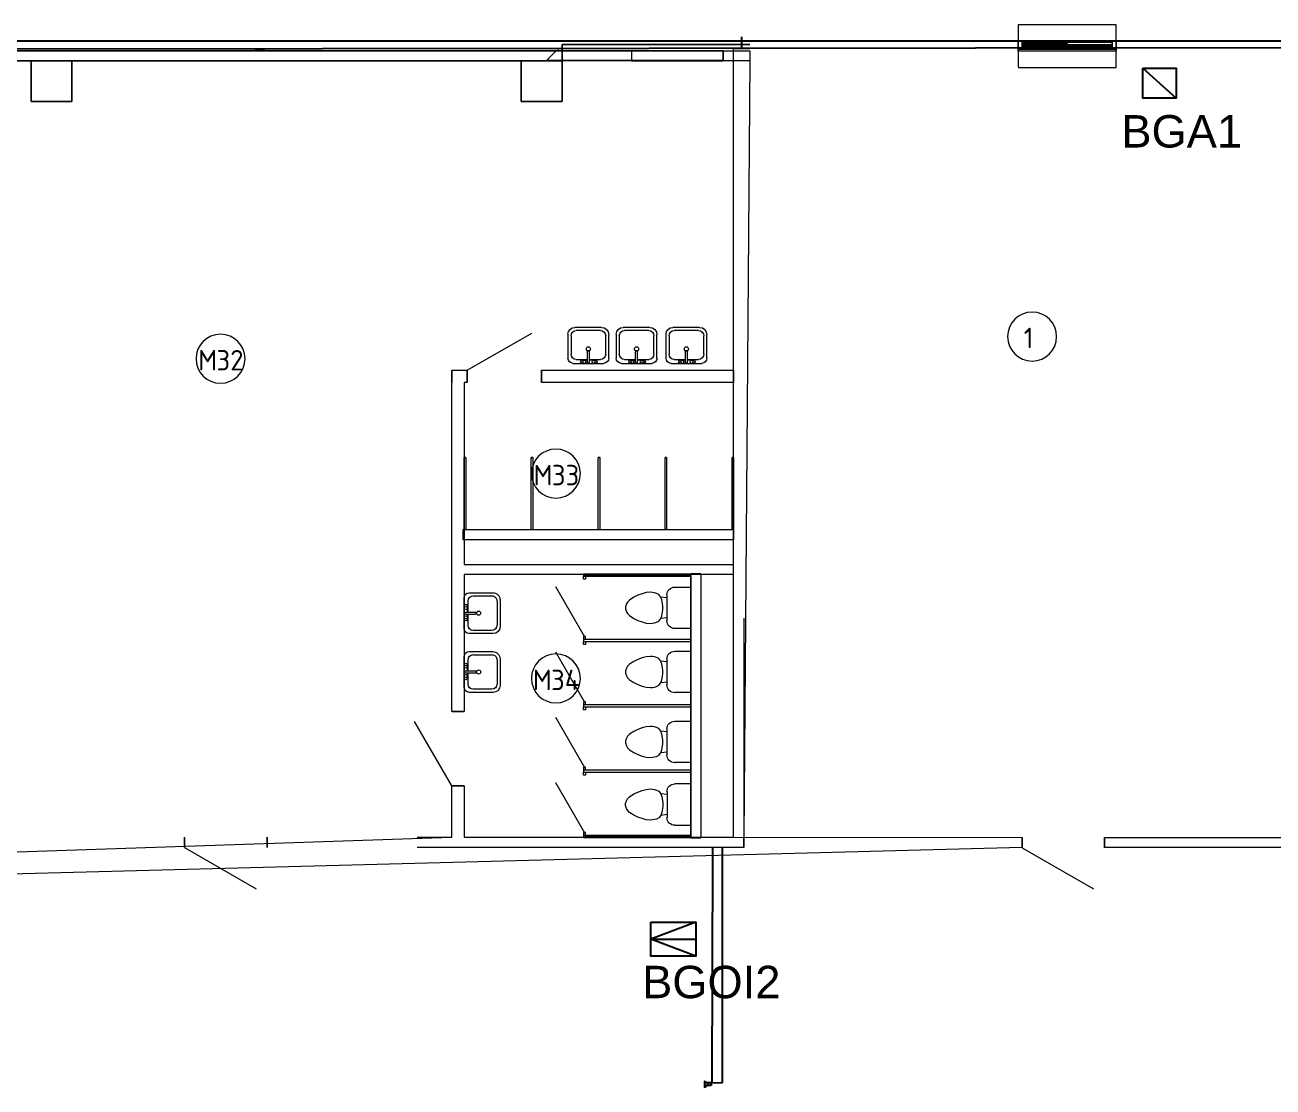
# Model space of a CAD drawing. Header units: millimetres. Extents: x -324727 to -241623, y -397163 to -324471.
# Drawn here: x -306142 to -290864, y -349846 to -336845 of the extents above; entities that cross this region are included whole.
import ezdxf

# ---------------------------------------------------------------- set-up
doc = ezdxf.new("R2010")
doc.units = ezdxf.units.MM
doc.linetypes.add('Штрих 2 х 1 мм', pattern=[3, 2, -1])
for name, color, linetype, lineweight in [('_ Окна', 7, 'Continuous', 18), ('Двери', 7, 'Continuous', 9), ('Марки помещений', 7, 'Continuous', 18), ('Несущие колонны', 7, 'Continuous', 9), ('Обобщенные модели', 7, 'Continuous', 9), ('Окна', 7, 'Continuous', 9), ('Перекрытие', 7, 'Continuous', 9), ('Сантехника', 7, 'Continuous', 18), ('Стены внутренние', 7, 'Continuous', 9), ('Стены наружные', 7, 'Continuous', 9), ('Части', 7, 'Continuous', 9)]:
    doc.layers.add(name, color=color, linetype=linetype, lineweight=lineweight)
doc.layers.add('СКУД', color=210, linetype='Continuous')
doc.styles.add('GOST Common_2', font='GOST Common.ttf', dxfattribs={"height": 250})
doc.styles.get("Standard").update_dxf_attribs({"font": 'arial.ttf'})

# ---------------------------------------------------------------- blocks, each defined once
blk = doc.blocks.new('AC_Дверь_Однопольная_ПВХ_ГОСТ30970-2014 - 910х2100h глухая_ левая-6789168-АБЧ на отметке _8_100')
at = {"layer": 'Двери', "lineweight": 18}
blk.add_line((455, 75), (-333, 530), dxfattribs=at)
blk = doc.blocks.new('035_Перегородки СУ - 035_Перегородки СУ-6788913-АБЧ на отметке _8_100')
at = {"layer": 'Обобщенные модели'}
for p, q in [((750, -200), (143.8, 150)), ((1550, -200), (943.8, 150)), ((2350, -200), (1743.8, 150)), ((3150, -200), (2543.8, 150)), ((-12.5, -1500), (-12.5, -187.5)), ((12.5, -187.5), (12.5, -1500)), ((50, -187.5), (12.5, -187.5)), ((12.5, -212.5), (50, -212.5)), ((50, -212.5), (50, -187.5)), ((750, -212.5), (750, -187.5)), ((750, -187.5), (787.5, -187.5)), ((787.5, -212.5), (750, -212.5)), ((787.5, -1500), (787.5, -187.5)), ((850, -187.5), (812.5, -187.5)), ((812.5, -187.5), (812.5, -1500)), ((812.5, -212.5), (850, -212.5)), ((850, -212.5), (850, -187.5)), ((1550, -212.5), (1550, -187.5)), ((1550, -187.5), (1587.5, -187.5)), ((1587.5, -212.5), (1550, -212.5)), ((1587.5, -1500), (1587.5, -187.5)), ((1650, -187.5), (1612.5, -187.5)), ((1612.5, -187.5), (1612.5, -1500)), ((1612.5, -212.5), (1650, -212.5)), ((1650, -212.5), (1650, -187.5)), ((2350, -212.5), (2350, -187.5)), ((2350, -187.5), (2387.5, -187.5)), ((2387.5, -212.5), (2350, -212.5)), ((2387.5, -1500), (2387.5, -187.5)), ((2450, -187.5), (2412.5, -187.5)), ((2412.5, -187.5), (2412.5, -1500)), ((2412.5, -212.5), (2450, -212.5)), ((2450, -212.5), (2450, -187.5)), ((3150, -212.5), (3150, -187.5)), ((3150, -187.5), (3187.5, -187.5)), ((3187.5, -212.5), (3150, -212.5)), ((3187.5, -1500), (3187.5, -187.5)), ((3212.5, -187.5), (3212.5, -1500))]:
    blk.add_line(p, q, dxfattribs=at)
at = {"layer": 'Обобщенные модели', "linetype": 'Штрих 2 х 1 мм'}
for p, q in [((-12.5, -187.5), (12.5, -187.5)), ((0, -1500), (0, -200)), ((787.5, -187.5), (812.5, -187.5)), ((1587.5, -187.5), (1612.5, -187.5)), ((2387.5, -187.5), (2412.5, -187.5)), ((3187.5, -187.5), (3212.5, -187.5)), ((3200, -1500), (3200, -200)), ((12.5, -1500), (-12.5, -1500)), ((0, -1500), (3200, -1500)), ((812.5, -1500), (787.5, -1500)), ((1612.5, -1500), (1587.5, -1500)), ((2412.5, -1500), (2387.5, -1500)), ((3212.5, -1500), (3187.5, -1500))]:
    blk.add_line(p, q, dxfattribs=at)
blk = doc.blocks.new('Туалет-Домашний-3D - Туалет-Домашний-3D-4567028-АБЧ на отметке _8_100')
at = {"layer": 'Сантехника'}
for p, q in [((-154, 152), (-130, 203)), ((-130, 203), (-95, 254)), ((-95, 254), (-70, 279)), ((-70, 279), (-48, 292)), ((-48, 292), (-13, 305)), ((-13, 305), (13, 305)), ((13, 305), (48, 292)), ((48, 292), (70, 279)), ((70, 279), (95, 254)), ((95, 254), (130, 203)), ((130, 203), (154, 152)), ((-191, 0), (-186, 51)), ((-186, 51), (-172, 102)), ((-172, 102), (-154, 152)), ((154, 152), (172, 102)), ((172, 102), (186, 51)), ((186, 51), (191, 0)), ((-188, -25), (-191, 0)), ((-184, -51), (-188, -25)), ((-177, -76), (-184, -51)), ((-163, -102), (-177, -76)), ((-132, -127), (-163, -102)), ((-97, -140), (-132, -127)), ((-123, -204), (-132, -127)), ((-25, -152), (-97, -140)), ((25, -152), (-25, -152)), ((97, -140), (25, -152)), ((132, -127), (97, -140)), ((123, -204), (132, -127)), ((163, -102), (132, -127)), ((177, -76), (163, -102)), ((184, -51), (177, -76)), ((188, -25), (184, -51)), ((191, 0), (188, -25)), ((-253, -298), (-253, -495)), ((159, -204), (-159, -204)), ((253, -495), (253, -298)), ((-253, -495), (253, -495))]:
    blk.add_line(p, q, dxfattribs=at)
for centre, start, end in [((-159, -298), 90, 180), ((159, -298), 0, 90)]:
    blk.add_arc(centre, 94.6, start, end, dxfattribs=at)
blk = doc.blocks.new('Туалет-Домашний-3D - Туалет-Домашний-3D-822862-АБЧ на отметке _8_100')
at = {"layer": 'Сантехника'}
for p, q in [((-253, 495), (253, 495)), ((-253, 298), (-253, 495)), ((253, 495), (253, 298)), ((159, 204), (-159, 204)), ((-123, 204), (-132, 127)), ((123, 204), (132, 127)), ((-188, 25), (-191, 0)), ((-191, 0), (-186, -51)), ((-184, 51), (-188, 25)), ((-177, 76), (-184, 51)), ((-163, 102), (-177, 76)), ((-132, 127), (-163, 102)), ((-97, 140), (-132, 127)), ((-25, 152), (-97, 140)), ((25, 152), (-25, 152)), ((97, 140), (25, 152)), ((132, 127), (97, 140)), ((163, 102), (132, 127)), ((177, 76), (163, 102)), ((184, 51), (177, 76)), ((188, 25), (184, 51)), ((186, -51), (191, 0)), ((191, 0), (188, 25)), ((-186, -51), (-172, -102)), ((-172, -102), (-154, -152)), ((-154, -152), (-130, -203)), ((130, -203), (154, -152)), ((154, -152), (172, -102)), ((172, -102), (186, -51)), ((-130, -203), (-95, -254)), ((-95, -254), (-70, -279)), ((-70, -279), (-48, -292)), ((-48, -292), (-13, -305)), ((-13, -305), (13, -305)), ((13, -305), (48, -292)), ((48, -292), (70, -279)), ((70, -279), (95, -254)), ((95, -254), (130, -203))]:
    blk.add_line(p, q, dxfattribs=at)
for centre, start, end in [((-159, 298), 180, 270), ((159, 298), 270, 360)]:
    blk.add_arc(centre, 94.6, start, end, dxfattribs=at)
blk = doc.blocks.new('Туалетный столик с раковиной-Квадратный - 500 x 440 мм-4584201-АБЧ на отметке _8_100')
at = {"layer": 'Сантехника'}
for p, q in [((-234, -117), (-234, 171)), ((-234, -117), (-234, 171)), ((-196, -69), (-196, 158)), ((-145, 260), (181, 260)), ((-145, 260), (181, 260)), ((-133, 222), (164, 222)), ((228, 158), (228, -69)), ((266, 176), (266, -117)), ((266, 176), (266, -117)), ((3, -133), (-133, -133)), ((-73, -142), (3, -142)), ((3, -161), (3, -40)), ((28, -161), (28, -40)), ((164, -133), (28, -133)), ((28, -142), (92, -142)), ((202, -180), (-171, -180)), ((202, -180), (-171, -180)), ((92, -180), (-73, -180))]:
    blk.add_line(p, q, dxfattribs=at)
for centre, radius, start, end in [((-145, 171), 88.9, 90, 180), ((-145, 171), 88.9, 90, 180), ((-133, 158), 63.5, 90, 180), ((164, 158), 63.5, 360, 90), ((181, 176), 84.4, 0, 90), ((181, 176), 84.4, 360, 90), ((16, -3), 25.4, 360, 180), ((-171, -117), 63.5, 180, 270), ((-171, -117), 63.5, 180, 270), ((-133, -69), 63.5, 180, 270), ((-73, -161), 19, 90, 270), ((-48, -161), 19, 360, 180), ((16, -3), 25.4, 180, 0), ((16, -40), 12.7, 360, 180), ((66, -161), 19, 0, 180), ((92, -161), 19, 270, 90), ((164, -69), 63.5, 270, 360), ((202, -117), 63.5, 270, 0), ((202, -117), 63.5, 270, 0), ((-48, -161), 19, 180, 0), ((16, -161), 12.7, 180, 0), ((66, -161), 19, 180, 0)]:
    blk.add_arc(centre, radius, start, end, dxfattribs=at)
blk = doc.blocks.new('Туалетный столик с раковиной-Квадратный - 500 x 440 мм-3423765-АБЧ на отметке _8_100')
at = {"layer": 'Сантехника'}
for p, q in [((202, 180), (-171, 180)), ((202, 180), (-171, 180)), ((92, 180), (-73, 180)), ((3, 161), (3, 40)), ((28, 161), (28, 40)), ((-234, 117), (-234, -171)), ((-234, 117), (-234, -171)), ((-196, 69), (-196, -158)), ((3, 133), (-133, 133)), ((-73, 142), (3, 142)), ((28, 142), (92, 142)), ((164, 133), (28, 133)), ((228, -158), (228, 69)), ((266, -176), (266, 117)), ((266, -176), (266, 117)), ((-145, -260), (181, -260)), ((-145, -260), (181, -260)), ((-133, -222), (164, -222))]:
    blk.add_line(p, q, dxfattribs=at)
for centre, radius, start, end in [((-171, 117), 63.5, 90, 180), ((-171, 117), 63.5, 90, 180), ((-73, 161), 19, 90, 270), ((-48, 161), 19, 360, 180), ((-48, 161), 19, 180, 0), ((16, 161), 12.7, 360, 180), ((66, 161), 19, 360, 180), ((66, 161), 19, 180, 360), ((92, 161), 19, 270, 90), ((202, 117), 63.5, 0, 90), ((202, 117), 63.5, 360, 90), ((-133, 69), 63.5, 90, 180), ((16, 3), 25.4, 360, 180), ((16, 3), 25.4, 180, 0), ((16, 40), 12.7, 180, 0), ((164, 69), 63.5, 0, 90), ((-145, -171), 88.9, 180, 270), ((-145, -171), 88.9, 180, 270), ((-133, -158), 63.5, 180, 270), ((164, -158), 63.5, 270, 0), ((181, -176), 84.4, 270, 360), ((181, -176), 84.4, 270, 0)]:
    blk.add_arc(centre, radius, start, end, dxfattribs=at)
blk = doc.blocks.new('ADSK_КолоннаНесущая_Бетон_Консоль_Средняя_ГОСТ 25628-90 - 500х500-1786645-АБЧ на отметке _8_100')
at = {"layer": 'Несущие колонны'}
for p, q in [((250, 250), (-250, 250)), ((-250, 250), (-250, -250)), ((-250, 250), (-250, -250)), ((250, 250), (-250, 250)), ((250, -250), (250, 250)), ((250, 250), (250, -250)), ((-250, -250), (250, -250)), ((-250, -250), (250, -250))]:
    blk.add_line(p, q, dxfattribs=at)
blk = doc.blocks.new('em_Марка_Помещение - Номер-3469094-АБЧ на отметке _8_100')
at = {"layer": 'Марки помещений'}
blk.add_circle((0, 0), 3, dxfattribs=at)
blk = doc.blocks.new('Деревянные дверные блоки однопольные - 2100х1010_левая_ глухая-5080074-АБЧ на отметке _8_100')
at = {"layer": 'Двери', "lineweight": 18}
blk.add_line((505, 63), (-370, 568), dxfattribs=at)
blk = doc.blocks.new('035_Окно с передаточным окошком - 1200_h_ x 1200-5556127-АБЧ на отметке _8_100')
at = {"layer": '_ Окна', "lineweight": 9}
for p, q in [((-550, 60), (-600, 60)), ((-600, 60), (-600, -35)), ((-550, -5), (-550, 60)), ((-532, 15), (-550, 15)), ((-550, 15), (-550, -5)), ((-530, 13), (-532, 15)), ((530, 13), (-530, 13)), ((-530, 13), (-530, -3)), ((-530, -3), (-530, 13)), ((532, 15), (530, 13)), ((530, -3), (530, 13)), ((530, 13), (530, -3)), ((550, 15), (532, 15)), ((600, 60), (550, 60)), ((550, 60), (550, -5)), ((550, -5), (550, 15)), ((600, -35), (600, 60)), ((-600, -35), (-560, -35)), ((-560, -35), (-550, -5)), ((-550, -5), (-532, -5)), ((-532, -5), (-530, -3)), ((-530, -3), (530, -3)), ((530, -3), (532, -5)), ((532, -5), (550, -5)), ((550, -5), (560, -35)), ((560, -35), (600, -35))]:
    blk.add_line(p, q, dxfattribs=at)
at = {"layer": 'Окна', "color": 176, "linetype": 'Штрих 2 х 1 мм', "lineweight": 18, "true_color": 0x00007f}
for p, q in [((600, 260), (-600, 260)), ((-600, 260), (-600, -260)), ((600, -260), (600, 260)), ((-600, -260), (600, -260))]:
    blk.add_line(p, q, dxfattribs=at)
at = {"layer": 'Окна'}
for p, q in [((-600, -35), (-600, 60)), ((-600, 60), (600, 60)), ((-550, 60), (550, 60)), ((-550, 60), (550, 60)), ((-550, 50), (-550, 60)), ((-550, -5), (-550, 60)), ((-550, 60), (-550, 50)), ((550, 60), (-550, 60)), ((-550, -5), (-550, 50)), ((-550, 50), (-550, -5)), ((550, 50), (-550, 50)), ((-550, 50), (550, 50)), ((-550, 15), (-550, 35)), ((-550, 15), (-550, 35)), ((-550, 35), (0, 35)), ((0, 35), (-550, 35)), ((-550, -5), (-550, 15)), ((-550, 15), (550, 15)), ((0, 15), (-550, 15)), ((0, 15), (-550, 15)), ((-532, 35), (-18, 35)), ((-532, 35), (-530, 33)), ((-532, 35), (-530, 33)), ((-18, 35), (-532, 35)), ((-530, 17), (-532, 15)), ((-530, 17), (-532, 15)), ((-532, 15), (532, 15)), ((-532, 15), (-530, 13)), ((-18, 15), (-532, 15)), ((-532, 15), (-18, 15)), ((-530, 33), (-20, 33)), ((-20, 33), (-530, 33)), ((-530, 17), (-530, 33)), ((-530, 33), (-530, 17)), ((-20, 33), (-530, 33)), ((-530, 33), (-530, 17)), ((-530, 33), (-530, 17)), ((-530, 33), (-20, 33)), ((-530, 17), (-20, 17)), ((-20, 17), (-530, 17)), ((-530, 17), (-20, 17)), ((-20, 17), (-530, 17)), ((-530, 13), (-530, -3)), ((530, 13), (-530, 13)), ((530, 13), (-530, 13)), ((-530, 13), (-530, -3)), ((-18, 35), (-20, 33)), ((-20, 33), (-18, 35)), ((-20, 33), (-20, 17)), ((-20, 33), (-20, 17)), ((-20, 33), (-20, 17)), ((-20, 17), (-20, 33)), ((-20, 17), (-18, 15)), ((-18, 15), (-20, 17)), ((0, 15), (0, 35)), ((0, 35), (0, 15)), ((0, -5), (0, 15)), ((0, -5), (0, 15)), ((0, 15), (550, 15)), ((550, 15), (0, 15)), ((18, 15), (532, 15)), ((18, 15), (20, 13)), ((18, 15), (20, 13)), ((532, 15), (18, 15)), ((20, 13), (530, 13)), ((530, 13), (20, 13)), ((20, -3), (20, 13)), ((20, 13), (20, -3)), ((530, 13), (20, 13)), ((20, 13), (20, -3)), ((20, 13), (20, -3)), ((20, 13), (530, 13)), ((530, 13), (532, 15)), ((532, 15), (530, 13)), ((530, 13), (532, 15)), ((530, 13), (530, -3)), ((530, 13), (530, -3)), ((530, 13), (530, -3)), ((530, 13), (530, -3)), ((530, 13), (530, -3)), ((530, -3), (530, 13)), ((550, -5), (550, 60)), ((550, 60), (550, 50)), ((550, 50), (550, 60)), ((550, 50), (550, -5)), ((550, -5), (550, 50)), ((550, -5), (550, 15)), ((550, -5), (550, 15)), ((550, 15), (550, -5)), ((600, -35), (600, 60)), ((-560, -35), (-600, -35)), ((-560, -35), (-550, -5)), ((-560, -35), (-557, -25)), ((-557, -25), (-560, -35)), ((-560, -35), (560, -35)), ((560, -35), (-560, -35)), ((560, -35), (-560, -35)), ((-557, -25), (-550, -5)), ((-550, -5), (-557, -25)), ((-557, -25), (557, -25)), ((557, -25), (-557, -25)), ((-550, 0), (550, 0)), ((550, -5), (-550, -5)), ((550, -5), (-550, -5)), ((-530, -3), (-532, -5)), ((532, -5), (-532, -5)), ((-530, -3), (530, -3)), ((-530, -3), (530, -3)), ((550, -5), (0, -5)), ((550, -5), (0, -5)), ((20, -3), (18, -5)), ((20, -3), (18, -5)), ((532, -5), (18, -5)), ((18, -5), (532, -5)), ((20, -3), (530, -3)), ((530, -3), (20, -3)), ((20, -3), (530, -3)), ((530, -3), (20, -3)), ((532, -5), (530, -3)), ((530, -3), (532, -5)), ((532, -5), (530, -3)), ((560, -35), (550, -5)), ((557, -25), (550, -5)), ((550, -5), (557, -25)), ((560, -35), (557, -25)), ((557, -25), (560, -35)), ((600, -35), (560, -35))]:
    blk.add_line(p, q, dxfattribs=at)

msp = doc.modelspace()

# ---------------------------------------------------------------- linework, layer by layer
for p, q in [((-297367.002, -337132.976), (-297367.002, -336990)), ((-242153.567, -337068.735, -668.627), (-324727.003, -337162.976)), ((-242153.174, -337042.982), (-324359.086, -337042.976)), ((-297399.983, -337153.04), (-297399.983, -337153.04, -60000)), ((-297723.585, -347013.142, 264.74), (-297723.585, -346912.976)), ((-297603.585, -347009.969, 256.353), (-297603.585, -346912.976)), ((-297728.585, -349794.849, 10286.314), (-297723.585, -347013.142, 264.74)), ((-297603.585, -349794.849, 10286.314), (-297603.585, -347009.969, 256.353))]:
    msp.add_line(p, q)
at = {"layer": 'Перекрытие'}
for p, q in [((-297267.002, -337082.976), (-299567.002, -337082.976)), ((-299567.002, -337082.976), (-299567.002, -337782.976)), ((-299567.002, -337782.976), (-299567.002, -337082.976)), ((-299567.002, -337082.976), (-297267.002, -337082.976)), ((-306067.002, -337282.976), (-311567.002, -337282.976)), ((-311567.002, -337282.976), (-306067.002, -337282.976)), ((-306067.002, -337782.976), (-306067.002, -337282.976)), ((-306067.002, -337282.976), (-306067.002, -337782.976)), ((-300067.002, -337282.976), (-305567.002, -337282.976)), ((-305567.002, -337282.976), (-305567.002, -337782.976)), ((-305567.002, -337782.976), (-305567.002, -337282.976)), ((-305567.002, -337282.976), (-300067.002, -337282.976)), ((-300067.002, -337782.976), (-300067.002, -337282.976)), ((-300067.002, -337282.976), (-300067.002, -337782.976)), ((-305567.002, -337782.976), (-306067.002, -337782.976)), ((-306067.002, -337782.976), (-305567.002, -337782.976)), ((-299567.002, -337782.976), (-300067.002, -337782.976)), ((-300067.002, -337782.976), (-299567.002, -337782.976))]:
    msp.add_line(p, q, dxfattribs=at)
at = {"layer": 'СКУД'}
for p, q in [((-292459.732, -337376.18), (-292051.198, -337740.607)), ((-297928.797, -347827.441), (-298482.529, -348035.68)), ((-298482.529, -348035.68), (-297928.797, -348035.68)), ((-297928.797, -348243.918), (-298482.529, -348035.68)), ((-297928.797, -348035.68), (-297928.797, -348243.918))]:
    msp.add_line(p, q, dxfattribs=at)
for points in [[(-292459.732, -337376.18), (-292051.198, -337376.18), (-292051.198, -337740.607), (-292459.732, -337740.607)], [(-298482.529, -347827.441), (-297928.797, -347827.441), (-297928.797, -348243.918), (-298482.529, -348243.918)], [(-297765.641, -349811.621), (-297825.513, -349777.054), (-297825.513, -349846.188)], [(-297741, -349828.186), (-297819.231, -349828.186), (-297819.231, -349789.583), (-297741, -349789.583)]]:
    msp.add_lwpolyline(points, close=True, dxfattribs=at)
at = {"layer": 'Стены внутренние'}
for p, q in [((-303732.003, -337162.976), (-303857.003, -337162.976)), ((-303857.003, -337162.976), (-303732.003, -337162.976)), ((-303207.003, -337156.612), (-303332.003, -337156.612)), ((-303332.003, -337156.612), (-303207.003, -337156.612)), ((-300167.003, -337162.976), (-300292.003, -337162.976)), ((-300292.003, -337162.976), (-300167.003, -337162.976)), ((-297467.002, -343447.976), (-297467.002, -337132.976)), ((-297467.002, -337132.976), (-297267.002, -337132.976)), ((-297267.002, -337162.976), (-297267.002, -337282.976)), ((-293984.925, -337167.976), (-293984.925, -337042.976)), ((-293984.925, -337167.976), (-293984.925, -337042.976)), ((-293984.925, -337042.976), (-292784.925, -337042.976)), ((-292784.925, -337167.976), (-293984.925, -337167.976)), ((-292784.925, -337042.976), (-292784.925, -337167.976)), ((-292784.925, -337042.976), (-292784.925, -337167.976)), ((-297267.002, -337282.976), (-297342.002, -346787.976)), ((-300917.002, -341222.976), (-300917.002, -341072.976)), ((-300917.002, -341072.976), (-300727.002, -341072.976)), ((-300917.002, -341072.976), (-300917.002, -341222.976)), ((-300917.002, -341072.976), (-300727.002, -341072.976)), ((-300727.002, -341072.976), (-300727.002, -341222.976)), ((-300727.002, -341222.976), (-300727.002, -341072.976)), ((-299817.002, -341222.976), (-299817.002, -341072.976)), ((-299817.002, -341072.976), (-297467.002, -341072.976)), ((-299817.002, -341072.976), (-299817.002, -341222.976)), ((-299817.002, -341072.976), (-297467.002, -341072.976)), ((-297467.002, -341072.976), (-297467.002, -341222.976)), ((-297467.002, -341222.976), (-297467.002, -341072.976)), ((-300917.002, -345249.64), (-300917.002, -341222.976)), ((-300917.002, -345249.64), (-300917.002, -341222.976)), ((-300727.002, -341222.976), (-300767.002, -341222.976)), ((-300727.002, -341222.976), (-300767.002, -341222.976)), ((-300767.002, -341222.976), (-300767.002, -343447.976)), ((-300767.002, -341222.976), (-300767.002, -343447.976)), ((-297467.002, -341222.976), (-299817.002, -341222.976)), ((-297467.002, -341222.976), (-299817.002, -341222.976)), ((-300779.502, -343147.976), (-300779.502, -343022.976)), ((-300779.502, -343022.976), (-300767.002, -343022.976)), ((-300779.502, -343022.976), (-300779.502, -343147.976)), ((-300779.502, -343022.976), (-297467.002, -343022.976)), ((-300747.002, -343022.976), (-299947.002, -343022.976)), ((-299927.002, -343022.976), (-299127.002, -343022.976)), ((-299107.002, -343022.976), (-298307.002, -343022.976)), ((-298287.002, -343022.976), (-297487.002, -343022.976)), ((-297467.002, -343022.976), (-297467.002, -343147.976)), ((-297467.002, -343147.976), (-297467.002, -343022.976)), ((-297467.002, -343147.976), (-300779.502, -343147.976)), ((-297467.002, -343147.976), (-300779.502, -343147.976)), ((-300767.002, -343447.976), (-297467.002, -343447.976)), ((-300767.002, -343447.976), (-297467.002, -343447.976)), ((-300767.002, -343572.976), (-300767.002, -345249.64)), ((-300767.002, -343572.976), (-300767.002, -345249.64)), ((-297467.002, -343572.976), (-300767.002, -343572.976)), ((-297467.002, -343572.976), (-300767.002, -343572.976)), ((-297992.002, -346795.476), (-297992.002, -343565.476)), ((-297992.002, -343565.476), (-297867.002, -343565.476)), ((-297867.002, -343565.476), (-297992.002, -343565.476)), ((-297992.002, -346795.476), (-297992.002, -343565.476)), ((-297867.002, -343565.476), (-297867.002, -346795.476)), ((-297867.002, -343565.476), (-297867.002, -346795.476)), ((-297467.002, -343572.976), (-297467.002, -343447.976)), ((-297467.002, -344107.576), (-297467.002, -343572.976)), ((-297467.002, -346787.976), (-297467.002, -344107.576)), ((-297467.002, -346787.976), (-297467.002, -344107.576)), ((-297342.002, -344107.576), (-297342.002, -346787.976)), ((-300767.002, -345249.64), (-300917.002, -345249.64)), ((-300917.002, -345249.64), (-300767.002, -345249.64)), ((-300917.002, -346787.976), (-300917.002, -346159.64)), ((-300917.002, -346159.64), (-300767.002, -346159.64)), ((-300767.002, -346159.64), (-300917.002, -346159.64)), ((-300917.002, -346787.976), (-300917.002, -346159.64)), ((-300767.002, -346159.64), (-300767.002, -346787.976)), ((-300767.002, -346159.64), (-300767.002, -346787.976)), ((-324183.089, -347578.22, 5599.653), (-300917.002, -346787.976)), ((-304187.57, -346912.976), (-304187.57, -346787.976)), ((-304187.57, -346787.976), (-304187.57, -346912.976)), ((-303177.57, -346787.976), (-303177.57, -346912.976)), ((-303177.57, -346912.976), (-303177.57, -346787.976)), ((-301342.002, -346787.976), (-300917.002, -346787.976)), ((-300767.002, -346787.976), (-297467.002, -346787.976)), ((-300767.002, -346787.976), (-293935.701, -346791.324)), ((-297867.002, -346795.476), (-297992.002, -346795.476)), ((-297992.002, -346795.476), (-297867.002, -346795.476)), ((-297342.002, -346787.976), (-297342.002, -346912.976)), ((-297342.002, -346912.976), (-297342.002, -346787.976)), ((-293935.701, -346916.324), (-293935.701, -346791.324)), ((-293935.701, -346791.324), (-293935.701, -346916.324)), ((-292925.701, -346791.324), (-292925.701, -346916.324)), ((-292925.701, -346916.324), (-292925.701, -346791.324)), ((-292925.701, -346791.819), (-283876.403, -346796.253)), ((-293935.701, -346912.976), (-324183.805, -347712.846, 5672.877)), ((-297342.002, -346912.976), (-301342.002, -346912.976)), ((-283876.403, -346912.976), (-292925.701, -346912.976)), ((-297728.585, -349794.849, 10286.314), (-297603.585, -349794.849, 10286.314)), ((-297603.585, -349794.849, 10286.314), (-297728.585, -349794.849, 10286.314))]:
    msp.add_line(p, q, dxfattribs=at)
at = {"layer": 'Стены наружные'}
for p, q in [((-324727.003, -337162.976), (-299617.003, -337162.976)), ((-299497.003, -337162.976), (-297267.002, -337162.976)), ((-297267.002, -337282.976), (-324727.003, -337282.976)), ((-300767.002, -343022.976), (-300767.002, -342139.013)), ((-300767.002, -342139.013), (-300747.002, -342139.013)), ((-300747.002, -342139.013), (-300767.002, -342139.013)), ((-300767.002, -343022.976), (-300767.002, -342139.013)), ((-300747.002, -342139.013), (-300747.002, -343022.976)), ((-300747.002, -342139.013), (-300747.002, -343022.976)), ((-299947.002, -343022.976), (-299947.002, -342139.013)), ((-299947.002, -342139.013), (-299927.002, -342139.013)), ((-299927.002, -342139.013), (-299947.002, -342139.013)), ((-299947.002, -343022.976), (-299947.002, -342139.013)), ((-299927.002, -342139.013), (-299927.002, -343022.976)), ((-299927.002, -342139.013), (-299927.002, -343022.976)), ((-299127.002, -343022.976), (-299127.002, -342139.013)), ((-299127.002, -342139.013), (-299107.002, -342139.013)), ((-299107.002, -342139.013), (-299127.002, -342139.013)), ((-299127.002, -343022.976), (-299127.002, -342139.013)), ((-299107.002, -342139.013), (-299107.002, -343022.976)), ((-299107.002, -342139.013), (-299107.002, -343022.976)), ((-298307.002, -343022.976), (-298307.002, -342139.013)), ((-298307.002, -342139.013), (-298287.002, -342139.013)), ((-298287.002, -342139.013), (-298307.002, -342139.013)), ((-298307.002, -343022.976), (-298307.002, -342139.013)), ((-298287.002, -342139.013), (-298287.002, -343022.976)), ((-298287.002, -342139.013), (-298287.002, -343022.976)), ((-297487.002, -343022.976), (-297487.002, -342139.013)), ((-297487.002, -342139.013), (-297467.002, -342139.013)), ((-297467.002, -342139.013), (-297487.002, -342139.013)), ((-297487.002, -343022.976), (-297487.002, -342139.013)), ((-297467.002, -342139.013), (-297467.002, -343022.976)), ((-297467.002, -342139.013), (-297467.002, -343022.976)), ((-300767.002, -343022.976), (-300747.002, -343022.976)), ((-299947.002, -343022.976), (-299927.002, -343022.976)), ((-299127.002, -343022.976), (-299107.002, -343022.976)), ((-298307.002, -343022.976), (-298287.002, -343022.976)), ((-297487.002, -343022.976), (-297467.002, -343022.976))]:
    msp.add_line(p, q, dxfattribs=at)
at = {"layer": 'Части'}
for p, q in [((-304694.129, -337162.976), (-309254.503, -337162.976)), ((-304569.129, -337162.976), (-304694.129, -337162.976)), ((-299637.003, -337162.976), (-304569.129, -337162.976)), ((-299756.003, -337281.976), (-299638.003, -337163.976)), ((-299638.003, -337163.976), (-299756.003, -337281.976)), ((-299638.003, -337163.976), (-299637.003, -337162.976)), ((-299637.003, -337162.976), (-299638.003, -337163.976)), ((-299638.003, -337163.976), (-298717.003, -337163.976)), ((-298717.003, -337163.976), (-299638.003, -337163.976)), ((-299637.003, -337162.976), (-298717.003, -337162.976)), ((-299617.003, -337162.976), (-299617.003, -337142.976)), ((-299616.003, -337162.976), (-299617.003, -337162.976)), ((-299617.003, -337162.976), (-299616.003, -337162.976)), ((-299498.003, -337162.976), (-299616.003, -337162.976)), ((-299616.003, -337162.976), (-299498.003, -337162.976)), ((-299497.003, -337162.976), (-299498.003, -337162.976)), ((-299498.003, -337162.976), (-299497.003, -337162.976)), ((-297597.003, -337162.976), (-298717.003, -337162.976)), ((-298717.003, -337162.976), (-298717.003, -337163.976)), ((-298717.003, -337162.976), (-298717.003, -337163.976)), ((-297597.003, -337163.976), (-298717.003, -337163.976)), ((-298717.003, -337163.976), (-298717.003, -337281.976)), ((-298717.003, -337163.976), (-298717.003, -337281.976)), ((-298717.003, -337163.976), (-297597.003, -337163.976)), ((-297597.003, -337163.976), (-297597.003, -337162.976)), ((-297597.003, -337162.976), (-297597.003, -337163.976)), ((-297597.003, -337163.976), (-297597.003, -337281.976)), ((-297597.003, -337281.976), (-297597.003, -337163.976)), ((-304378.987, -337282.976), (-304278.987, -337282.976)), ((-304278.987, -337282.976), (-301878.987, -337282.976)), ((-301878.987, -337282.976), (-301778.987, -337282.976)), ((-301778.987, -337282.976), (-299757.003, -337282.976)), ((-299757.003, -337282.976), (-299756.003, -337281.976)), ((-299756.003, -337281.976), (-299757.003, -337282.976)), ((-298717.003, -337282.976), (-299757.003, -337282.976)), ((-299756.003, -337281.976), (-298717.003, -337281.976)), ((-298717.003, -337281.976), (-299756.003, -337281.976)), ((-297597.003, -337281.976), (-298717.003, -337281.976)), ((-298717.003, -337281.976), (-298717.003, -337282.976)), ((-298717.003, -337281.976), (-298717.003, -337282.976)), ((-298717.003, -337281.976), (-297597.003, -337281.976)), ((-298717.003, -337282.976), (-297597.003, -337282.976)), ((-297597.003, -337282.976), (-297597.003, -337281.976)), ((-297597.003, -337281.976), (-297597.003, -337282.976))]:
    msp.add_line(p, q, dxfattribs=at)

# ---------------------------------------------------------------- block references
at = {"layer": 'Двери', "lineweight": 9, "xscale": -1}
msp.add_blockref('AC_Дверь_Однопольная_ПВХ_ГОСТ30970-2014 - 910х2100h глухая_ левая-6789168-АБЧ на отметке _8_100', (-300272.002, -341147.976), dxfattribs=at)
at = {"layer": 'Двери', "lineweight": 9, "xscale": -1, "rotation": 90.0000000000004}
msp.add_blockref('AC_Дверь_Однопольная_ПВХ_ГОСТ30970-2014 - 910х2100h глухая_ левая-6789168-АБЧ на отметке _8_100', (-300842.002, -345704.64), dxfattribs=at)
at = {"layer": 'Двери', "lineweight": 9, "rotation": 180}
for p in [(-303682.57, -346850.476), (-293430.701, -346853.824)]:
    msp.add_blockref('Деревянные дверные блоки однопольные - 2100х1010_левая_ глухая-5080074-АБЧ на отметке _8_100', p, dxfattribs=at)
at = {"layer": 'Марки помещений', "xscale": -99.99999999999993, "yscale": 99.99999999999993, "zscale": 99.99999999999993, "rotation": 180}
for p in [(-293812.887, -340660.497), (-303748.167, -340931.004), (-299642.422, -342337.3), (-299642.422, -344843.911)]:
    msp.add_blockref('em_Марка_Помещение - Номер-3469094-АБЧ на отметке _8_100', p, dxfattribs=at)
at = {"layer": 'Несущие колонны', "lineweight": 9, "xscale": -1, "rotation": 180}
for p in [(-305817.002, -337532.976), (-299817.002, -337532.976)]:
    msp.add_blockref('ADSK_КолоннаНесущая_Бетон_Консоль_Средняя_ГОСТ 25628-90 - 500х500-1786645-АБЧ на отметке _8_100', p, dxfattribs=at)
at = {"layer": 'Обобщенные модели', "lineweight": 9, "xscale": -1, "rotation": 89.99999999999993}
msp.add_blockref('035_Перегородки СУ - 035_Перегородки СУ-6788913-АБЧ на отметке _8_100', (-299492.002, -343580.476), dxfattribs=at)
at = {"layer": 'Окна', "lineweight": 9}
msp.add_blockref('035_Окно с передаточным окошком - 1200_h_ x 1200-5556127-АБЧ на отметке _8_100', (-293384.925, -337105.476), dxfattribs=at)
at = {"layer": 'Сантехника', "lineweight": 9, "xscale": -1}
for p in [(-299229.461, -340807.831), (-298639.461, -340807.831), (-298029.461, -340807.831)]:
    msp.add_blockref('Туалетный столик с раковиной-Квадратный - 500 x 440 мм-4584201-АБЧ на отметке _8_100', p, dxfattribs=at)
for name, p, rotation in [('Туалет-Домашний-3D - Туалет-Домашний-3D-4567028-АБЧ на отметке _8_100', (-298486.698, -343980.476), 89.99999999999977), ('Туалетный столик с раковиной-Квадратный - 500 x 440 мм-3423765-АБЧ на отметке _8_100', (-300585.521, -344029.787), 90.00000000000024), ('Туалет-Домашний-3D - Туалет-Домашний-3D-4567028-АБЧ на отметке _8_100', (-298486.698, -344765.476), 89.99999999999977), ('Туалетный столик с раковиной-Квадратный - 500 x 440 мм-3423765-АБЧ на отметке _8_100', (-300585.521, -344749.787), 90.00000000000024), ('Туалет-Домашний-3D - Туалет-Домашний-3D-4567028-АБЧ на отметке _8_100', (-298486.698, -345622.08), 89.99999999999977), ('Туалет-Домашний-3D - Туалет-Домашний-3D-822862-АБЧ на отметке _8_100', (-298486.698, -346388.872), 269.9999999999996)]:
    msp.add_blockref(name, p, dxfattribs=dict(at, rotation=rotation))

# ---------------------------------------------------------------- texts
at = {"layer": 'Марки помещений', "lineweight": 9, "char_height": 250, "attachment_point": 7, "style": 'GOST Common_2'}
for s, insert, width in [('1', (-293915.254, -340801.991), 432.91125), ('\\fGOST Common|b0|i0|c204|p34|;М', (-304022.761, -341074.355), 272.57375), ('32', (-303797.865, -341074.355), 432.91125), ('\\fGOST Common|b0|i0|c204|p34|;М', (-299917.016, -342480.651), 272.57375), ('33', (-299692.12, -342480.651), 432.91125), ('\\fGOST Common|b0|i0|c204|p34|;М', (-299927.016, -344987.262), 272.57375), ('34', (-299702.12, -344987.262), 456.96187)]:
    msp.add_mtext(s, dxfattribs=dict(at, insert=insert, width=width))
at = {"layer": 'СКУД', "char_height": 396.5895, "attachment_point": 1}
for s, width, insert in [('BGA1', 937.41282, (-292721.075, -337949.007)), ('BGOI2', 825.45063, (-298587.324, -348362.222))]:
    msp.add_mtext_dynamic_manual_height_columns(s, width=width, gutter_width=1982.948, heights=[0], dxfattribs=dict(at, insert=insert))

doc.saveas('drawing.dxf')
